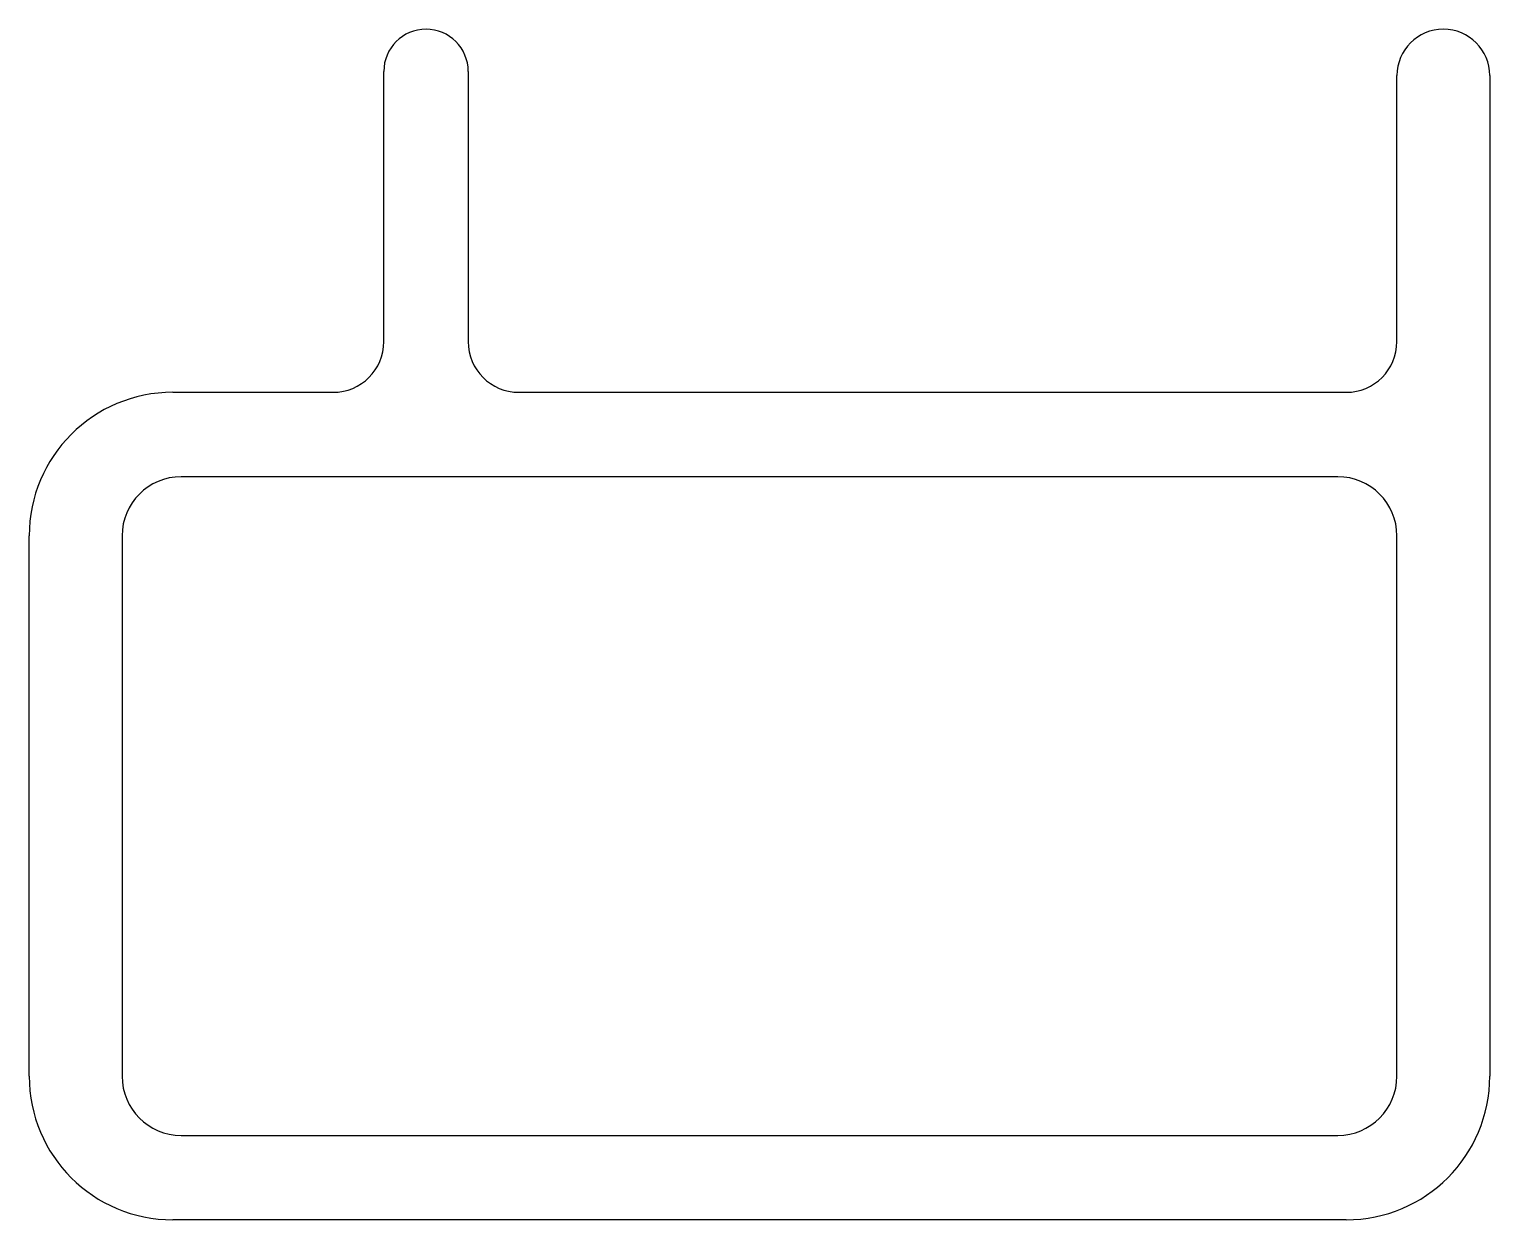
# Model space of a CAD drawing. Extents: x -10.7 to 11.3, y 4.4 to 22.3.
import ezdxf

# ---------------------------------------------------------------- set-up
doc = ezdxf.new("R2010")
doc.units = 0
doc.layers.get('0').update_dxf_attribs({"linetype": 'CONTINUOUS'})

msp = doc.modelspace()

# ---------------------------------------------------------------- linework, layer by layer
for p, q in [((-5.384, 17.587), (-5.384, 21.651)), ((-4.114, 21.651), (-4.114, 17.587)), ((9.856, 17.587), (9.856, 21.588)), ((11.253, 21.588), (11.253, 6.538)), ((-8.559, 16.825), (-6.146, 16.825)), ((-3.352, 16.825), (9.094, 16.825)), ((8.967, 15.555), (-8.432, 15.555)), ((-10.718, 6.538), (-10.718, 14.666)), ((-9.321, 14.666), (-9.321, 6.538)), ((9.856, 6.538), (9.856, 14.666)), ((-8.432, 5.649), (8.967, 5.649)), ((9.094, 4.379), (-8.559, 4.379))]:
    msp.add_line(p, q)
for centre, radius, start, end in [((-4.749, 21.651), 0.635, 0, 180), ((10.555, 21.588), 0.698, 0, 180), ((-6.146, 17.587), 0.762, 270, 360), ((-3.352, 17.587), 0.762, 180, 270), ((9.094, 17.587), 0.762, 270, 360), ((-8.559, 14.666), 2.159, 90, 180), ((-8.432, 14.666), 0.889, 90, 180), ((8.967, 14.666), 0.889, 360, 90), ((-8.559, 6.538), 2.159, 180, 270), ((-8.432, 6.538), 0.889, 180, 270), ((8.967, 6.538), 0.889, 270, 0), ((9.094, 6.538), 2.159, 270, 360)]:
    msp.add_arc(centre, radius, start, end)

doc.saveas('drawing.dxf')
